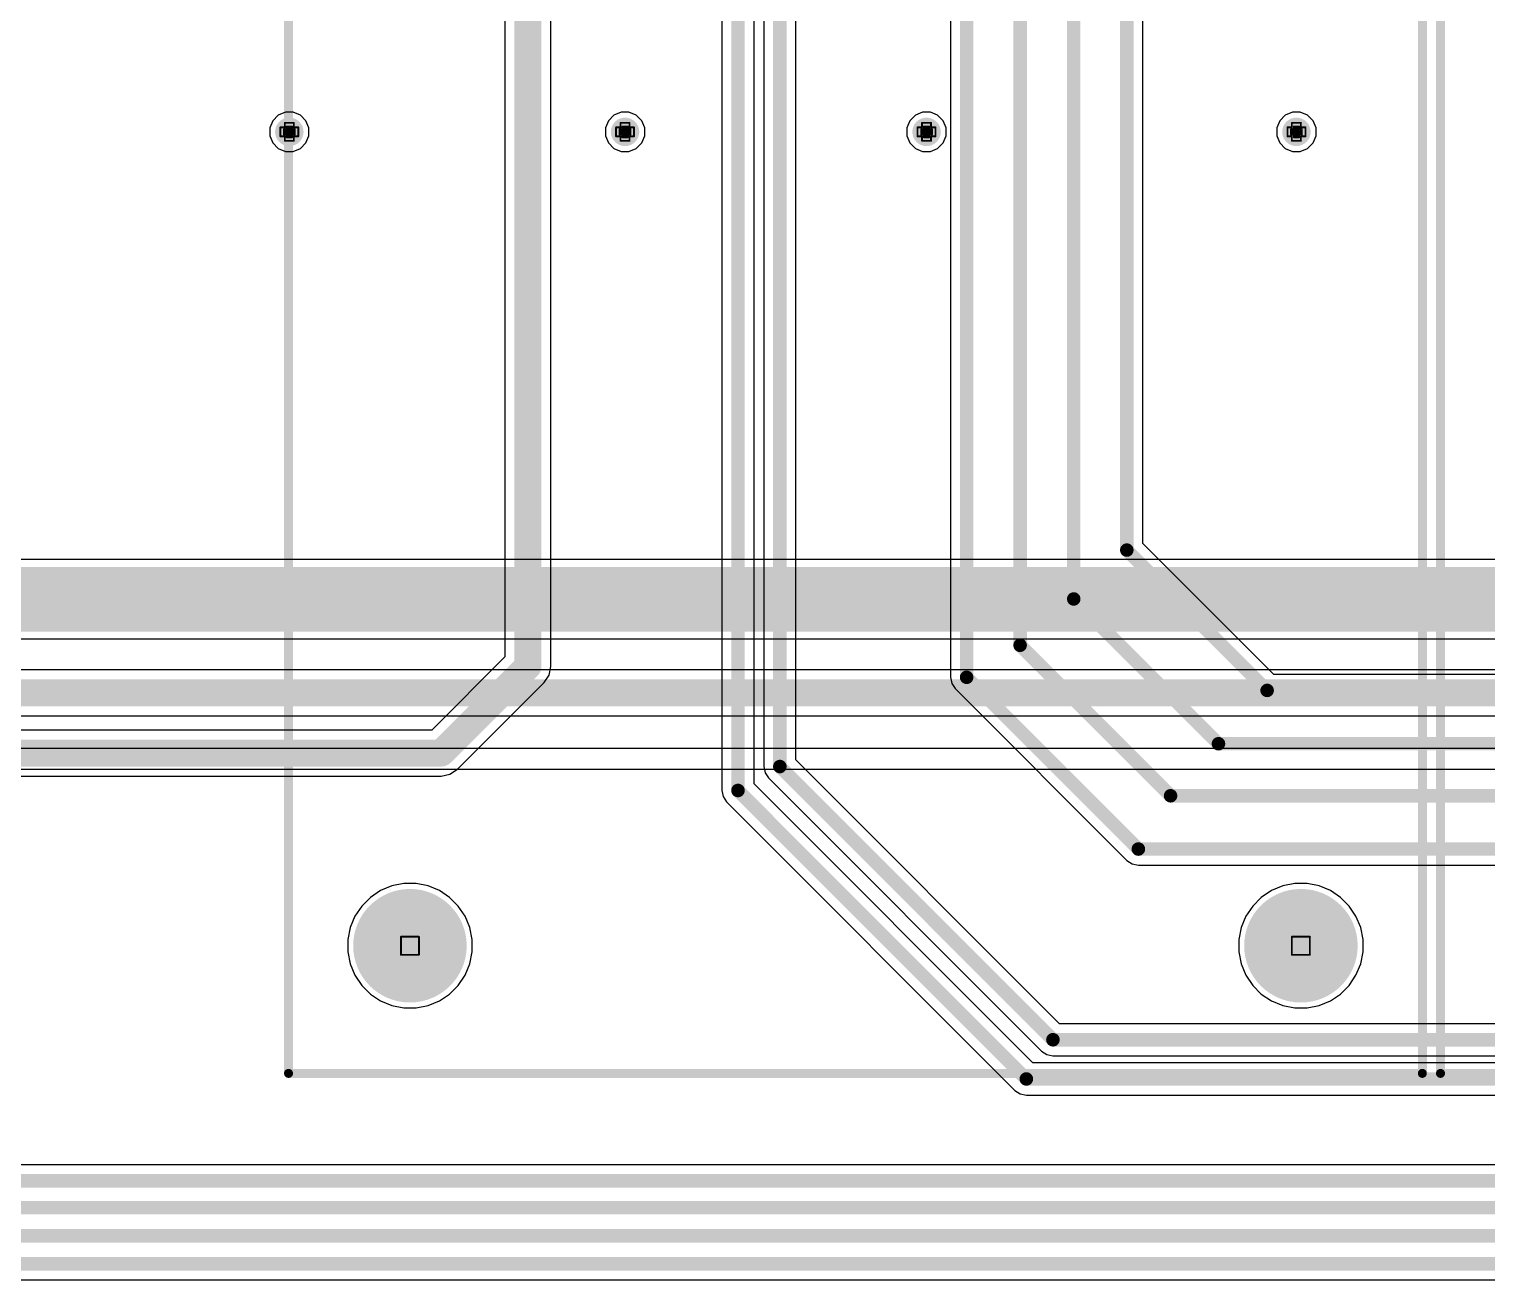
# Model space of a CAD drawing. Header units: inches. Extents: x -7 to 5163, y -3 to 5149.
# Drawn here: x 40.18 to 81.32, y 63.22 to 98.5 of the extents above; entities that cross this region are included whole.
import ezdxf

# ---------------------------------------------------------------- set-up
doc = ezdxf.new("R2010")
doc.units = ezdxf.units.IN
for name, color, linetype in [('Bottom Layer', 5, 'Continuous'), ('Bottom Solder', 6, 'Continuous'), ('Drill Drawing', 1, 'Continuous'), ('GND', 76, 'Continuous'), ('Multi-Layer', 9, 'Continuous'), ('Pad Holes', 156, 'Continuous'), ('PWR', 16, 'Continuous'), ('Top Layer', 1, 'Continuous'), ('Top Overlay', 2, 'Continuous'), ('Top Solder', 216, 'Continuous'), ('Via Holes', 16, 'Continuous')]:
    doc.layers.add(name, color=color, linetype=linetype)

msp = doc.modelspace()

# ---------------------------------------------------------------- hatches: boundary and pattern name
at = {"layer": 'Bottom Layer'}
h = msp.add_hatch(color=5, dxfattribs=at)
edge = h.paths.add_edge_path()
edge.add_arc((47.523, 95.606), 0.3, 0, 360)
h = msp.add_hatch(color=5, dxfattribs=at)
edge = h.paths.add_edge_path()
edge.add_arc((56.998, 95.606), 0.3, 0, 360)
h = msp.add_hatch(color=5, dxfattribs=at)
edge = h.paths.add_edge_path()
edge.add_arc((65.507, 95.606), 0.3, 0, 360)
h = msp.add_hatch(color=5, dxfattribs=at)
edge = h.paths.add_edge_path()
edge.add_arc((75.946, 95.606), 0.3, 0, 360)
msp.add_hatch(color=5, dxfattribs=at).paths.add_polyline_path([(9.55, 81.509), (86.462, 81.509), (86.462, 83.333), (9.55, 83.333)])
h = msp.add_hatch(color=5, dxfattribs=at)
edge = h.paths.add_edge_path()
edge.add_arc((50.927, 72.644), 1.5, 0, 360)
h = msp.add_hatch(color=5, dxfattribs=at)
edge = h.paths.add_edge_path()
edge.add_arc((76.073, 72.644), 1.5, 0, 360)
at = {"layer": 'Bottom Solder'}
h = msp.add_hatch(color=6, dxfattribs=at)
edge = h.paths.add_edge_path()
edge.add_arc((47.523, 95.606), 0.402, 0, 360)
h = msp.add_hatch(color=6, dxfattribs=at)
edge = h.paths.add_edge_path()
edge.add_arc((56.998, 95.606), 0.402, 0, 360)
h = msp.add_hatch(color=6, dxfattribs=at)
edge = h.paths.add_edge_path()
edge.add_arc((65.507, 95.606), 0.402, 0, 360)
h = msp.add_hatch(color=6, dxfattribs=at)
edge = h.paths.add_edge_path()
edge.add_arc((75.946, 95.606), 0.402, 0, 360)
h = msp.add_hatch(color=6, dxfattribs=at)
edge = h.paths.add_edge_path()
edge.add_arc((50.927, 72.644), 1.602, 0, 360)
h = msp.add_hatch(color=6, dxfattribs=at)
edge = h.paths.add_edge_path()
edge.add_arc((76.073, 72.644), 1.602, 0, 360)
at = {"layer": 'GND'}
h = msp.add_hatch(color=76, dxfattribs=at)
edge = h.paths.add_edge_path()
edge.add_arc((47.523, 95.606), 0.3, 0, 360)
h = msp.add_hatch(color=76, dxfattribs=at)
edge = h.paths.add_edge_path()
edge.add_arc((56.998, 95.606), 0.3, 0, 360)
h = msp.add_hatch(color=76, dxfattribs=at)
edge = h.paths.add_edge_path()
edge.add_arc((65.507, 95.606), 0.3, 0, 360)
h = msp.add_hatch(color=76, dxfattribs=at)
edge = h.paths.add_edge_path()
edge.add_arc((75.946, 95.606), 0.3, 0, 360)
h = msp.add_hatch(color=76, dxfattribs=at)
edge = h.paths.add_edge_path()
edge.add_arc((50.927, 72.644), 1.5, 0, 360)
h = msp.add_hatch(color=76, dxfattribs=at)
edge = h.paths.add_edge_path()
edge.add_arc((76.073, 72.644), 1.5, 0, 360)
at = {"layer": 'Multi-Layer'}
h = msp.add_hatch(color=9, dxfattribs=at)
edge = h.paths.add_edge_path()
edge.add_arc((50.927, 72.644), 1.5, 0, 360)
h = msp.add_hatch(color=9, dxfattribs=at)
edge = h.paths.add_edge_path()
edge.add_arc((76.073, 72.644), 1.5, 0, 360)
at = {"layer": 'Pad Holes'}
h = msp.add_hatch(color=7, dxfattribs=at)
edge = h.paths.add_edge_path()
edge.add_arc((50.927, 72.644), 1.5, 0, 360)
h = msp.add_hatch(color=7, dxfattribs=at)
edge = h.paths.add_edge_path()
edge.add_arc((76.073, 72.644), 1.5, 0, 360)
at = {"layer": 'PWR'}
h = msp.add_hatch(color=16, dxfattribs=at)
edge = h.paths.add_edge_path()
edge.add_arc((47.523, 95.606), 0.3, 0, 360)
h = msp.add_hatch(color=16, dxfattribs=at)
edge = h.paths.add_edge_path()
edge.add_arc((56.998, 95.606), 0.3, 0, 360)
h = msp.add_hatch(color=16, dxfattribs=at)
edge = h.paths.add_edge_path()
edge.add_arc((65.507, 95.606), 0.3, 0, 360)
h = msp.add_hatch(color=16, dxfattribs=at)
edge = h.paths.add_edge_path()
edge.add_arc((75.946, 95.606), 0.3, 0, 360)
h = msp.add_hatch(color=16, dxfattribs=at)
edge = h.paths.add_edge_path()
edge.add_arc((50.927, 72.644), 1.5, 0, 360)
h = msp.add_hatch(color=16, dxfattribs=at)
edge = h.paths.add_edge_path()
edge.add_arc((76.073, 72.644), 1.5, 0, 360)
at = {"layer": 'Top Layer'}
h = msp.add_hatch(color=1, dxfattribs=at)
edge = h.paths.add_edge_path()
edge.add_arc((47.523, 95.606), 0.3, 0, 360)
h = msp.add_hatch(color=1, dxfattribs=at)
edge = h.paths.add_edge_path()
edge.add_arc((56.998, 95.606), 0.3, 0, 360)
h = msp.add_hatch(color=1, dxfattribs=at)
edge = h.paths.add_edge_path()
edge.add_arc((65.507, 95.606), 0.3, 0, 360)
h = msp.add_hatch(color=1, dxfattribs=at)
edge = h.paths.add_edge_path()
edge.add_arc((75.946, 95.606), 0.3, 0, 360)
h = msp.add_hatch(color=1, dxfattribs=at)
edge = h.paths.add_edge_path()
edge.add_arc((50.927, 72.644), 1.5, 0, 360)
h = msp.add_hatch(color=1, dxfattribs=at)
edge = h.paths.add_edge_path()
edge.add_arc((76.073, 72.644), 1.5, 0, 360)
at = {"layer": 'Top Solder'}
h = msp.add_hatch(color=216, dxfattribs=at)
edge = h.paths.add_edge_path()
edge.add_arc((47.523, 95.606), 0.402, 0, 360)
h = msp.add_hatch(color=216, dxfattribs=at)
edge = h.paths.add_edge_path()
edge.add_arc((56.998, 95.606), 0.402, 0, 360)
h = msp.add_hatch(color=216, dxfattribs=at)
edge = h.paths.add_edge_path()
edge.add_arc((65.507, 95.606), 0.402, 0, 360)
h = msp.add_hatch(color=216, dxfattribs=at)
edge = h.paths.add_edge_path()
edge.add_arc((75.946, 95.606), 0.402, 0, 360)
h = msp.add_hatch(color=216, dxfattribs=at)
edge = h.paths.add_edge_path()
edge.add_arc((50.927, 72.644), 1.602, 0, 360)
h = msp.add_hatch(color=216, dxfattribs=at)
edge = h.paths.add_edge_path()
edge.add_arc((76.073, 72.644), 1.602, 0, 360)
at = {"layer": 'Via Holes'}
h = msp.add_hatch(color=7, dxfattribs=at)
edge = h.paths.add_edge_path()
edge.add_arc((47.523, 95.606), 0.15, 0, 360)
h = msp.add_hatch(color=7, dxfattribs=at)
edge = h.paths.add_edge_path()
edge.add_arc((56.998, 95.606), 0.15, 0, 360)
h = msp.add_hatch(color=7, dxfattribs=at)
edge = h.paths.add_edge_path()
edge.add_arc((65.507, 95.606), 0.15, 0, 360)
h = msp.add_hatch(color=7, dxfattribs=at)
edge = h.paths.add_edge_path()
edge.add_arc((75.946, 95.606), 0.15, 0, 360)

# ---------------------------------------------------------------- linework, layer by layer
at = {"layer": 'Bottom Layer'}
for p, q in [((86.462, 83.54), (11.776, 83.54)), ((18.893, 81.301), (86.462, 81.301)), ((88.488, 80.429), (8.879, 80.429)), ((13.716, 79.134), (88.756, 79.134)), ((50.096, 74.198), (49.809, 74.006)), ((50.415, 74.331), (50.096, 74.198)), ((50.754, 74.398), (50.415, 74.331)), ((51.1, 74.398), (50.754, 74.398)), ((51.439, 74.331), (51.1, 74.398)), ((51.758, 74.198), (51.439, 74.331)), ((52.045, 74.006), (51.758, 74.198)), ((75.242, 74.198), (74.955, 74.006)), ((75.561, 74.331), (75.242, 74.198)), ((75.9, 74.398), (75.561, 74.331)), ((76.246, 74.398), (75.9, 74.398)), ((76.585, 74.331), (76.246, 74.398)), ((76.904, 74.198), (76.585, 74.331)), ((77.191, 74.006), (76.904, 74.198)), ((49.565, 73.762), (49.373, 73.475)), ((49.809, 74.006), (49.565, 73.762)), ((52.289, 73.762), (52.045, 74.006)), ((52.481, 73.475), (52.289, 73.762)), ((74.711, 73.762), (74.519, 73.475)), ((74.955, 74.006), (74.711, 73.762)), ((77.435, 73.762), (77.191, 74.006)), ((77.627, 73.475), (77.435, 73.762)), ((49.373, 73.475), (49.24, 73.156)), ((52.614, 73.156), (52.481, 73.475)), ((74.519, 73.475), (74.386, 73.156)), ((77.76, 73.156), (77.627, 73.475)), ((49.24, 73.156), (49.173, 72.817)), ((52.681, 72.817), (52.614, 73.156)), ((74.386, 73.156), (74.319, 72.817)), ((77.827, 72.817), (77.76, 73.156)), ((49.173, 72.817), (49.173, 72.471)), ((49.173, 72.471), (49.24, 72.132)), ((52.614, 72.132), (52.681, 72.471)), ((52.681, 72.471), (52.681, 72.817)), ((74.319, 72.817), (74.319, 72.471)), ((74.319, 72.471), (74.386, 72.132)), ((77.76, 72.132), (77.827, 72.471)), ((77.827, 72.471), (77.827, 72.817)), ((49.24, 72.132), (49.373, 71.813)), ((52.481, 71.813), (52.614, 72.132)), ((74.386, 72.132), (74.519, 71.813)), ((77.627, 71.813), (77.76, 72.132)), ((49.373, 71.813), (49.565, 71.526)), ((52.289, 71.526), (52.481, 71.813)), ((74.519, 71.813), (74.711, 71.526)), ((77.435, 71.526), (77.627, 71.813)), ((49.565, 71.526), (49.809, 71.282)), ((49.809, 71.282), (50.096, 71.09)), ((51.758, 71.09), (52.045, 71.282)), ((52.045, 71.282), (52.289, 71.526)), ((74.711, 71.526), (74.955, 71.282)), ((74.955, 71.282), (75.242, 71.09)), ((76.904, 71.09), (77.191, 71.282)), ((77.191, 71.282), (77.435, 71.526)), ((50.096, 71.09), (50.415, 70.957)), ((50.415, 70.957), (50.754, 70.89)), ((50.754, 70.89), (51.1, 70.89)), ((51.1, 70.89), (51.439, 70.957)), ((51.439, 70.957), (51.758, 71.09)), ((75.242, 71.09), (75.561, 70.957)), ((75.561, 70.957), (75.9, 70.89)), ((75.9, 70.89), (76.246, 70.89)), ((76.246, 70.89), (76.585, 70.957)), ((76.585, 70.957), (76.904, 71.09))]:
    msp.add_line(p, q, dxfattribs=at)
at = {"layer": 'Bottom Layer', "const_width": 0.762}
msp.add_lwpolyline([(8.611, 79.781), (88.756, 79.781)], dxfattribs=at)
at = {"layer": 'Drill Drawing', "const_width": 0.0508}
for points in [[(47.396, 95.733), (47.396, 95.86)], [(47.396, 95.86), (47.65, 95.86)], [(47.65, 95.733), (47.65, 95.86)], [(56.871, 95.733), (56.871, 95.86)], [(56.871, 95.86), (57.125, 95.86)], [(57.125, 95.733), (57.125, 95.86)], [(65.38, 95.733), (65.38, 95.86)], [(65.38, 95.86), (65.634, 95.86)], [(65.634, 95.733), (65.634, 95.86)], [(75.819, 95.733), (75.819, 95.86)], [(75.819, 95.86), (76.073, 95.86)], [(76.073, 95.733), (76.073, 95.86)], [(47.269, 95.479), (47.269, 95.733)], [(47.269, 95.733), (47.396, 95.733)], [(47.269, 95.479), (47.396, 95.479)], [(47.371, 95.529), (47.371, 95.682)], [(47.371, 95.682), (47.447, 95.682)], [(47.371, 95.529), (47.447, 95.529)], [(47.396, 95.352), (47.396, 95.479)], [(47.447, 95.682), (47.447, 95.758)], [(47.447, 95.758), (47.6, 95.758)], [(47.447, 95.453), (47.447, 95.529)], [(47.447, 95.453), (47.6, 95.453)], [(47.6, 95.682), (47.6, 95.758)], [(47.6, 95.682), (47.676, 95.682)], [(47.6, 95.529), (47.676, 95.529)], [(47.6, 95.453), (47.6, 95.529)], [(47.65, 95.733), (47.777, 95.733)], [(47.65, 95.479), (47.777, 95.479)], [(47.65, 95.352), (47.65, 95.479)], [(47.676, 95.529), (47.676, 95.682)], [(47.777, 95.479), (47.777, 95.733)], [(56.744, 95.479), (56.744, 95.733)], [(56.744, 95.733), (56.871, 95.733)], [(56.744, 95.479), (56.871, 95.479)], [(56.845, 95.529), (56.845, 95.682)], [(56.845, 95.682), (56.921, 95.682)], [(56.845, 95.529), (56.921, 95.529)], [(56.871, 95.352), (56.871, 95.479)], [(56.921, 95.682), (56.921, 95.758)], [(56.921, 95.758), (57.074, 95.758)], [(56.921, 95.453), (56.921, 95.529)], [(56.921, 95.453), (57.074, 95.453)], [(57.074, 95.682), (57.074, 95.758)], [(57.074, 95.682), (57.15, 95.682)], [(57.074, 95.529), (57.15, 95.529)], [(57.074, 95.453), (57.074, 95.529)], [(57.125, 95.733), (57.252, 95.733)], [(57.125, 95.479), (57.252, 95.479)], [(57.125, 95.352), (57.125, 95.479)], [(57.15, 95.529), (57.15, 95.682)], [(57.252, 95.479), (57.252, 95.733)], [(65.253, 95.479), (65.253, 95.733)], [(65.253, 95.733), (65.38, 95.733)], [(65.253, 95.479), (65.38, 95.479)], [(65.354, 95.529), (65.354, 95.682)], [(65.354, 95.682), (65.43, 95.682)], [(65.354, 95.529), (65.43, 95.529)], [(65.38, 95.352), (65.38, 95.479)], [(65.43, 95.682), (65.43, 95.758)], [(65.43, 95.758), (65.583, 95.758)], [(65.43, 95.453), (65.43, 95.529)], [(65.43, 95.453), (65.583, 95.453)], [(65.583, 95.682), (65.583, 95.758)], [(65.583, 95.682), (65.659, 95.682)], [(65.583, 95.529), (65.659, 95.529)], [(65.583, 95.453), (65.583, 95.529)], [(65.634, 95.733), (65.761, 95.733)], [(65.634, 95.479), (65.761, 95.479)], [(65.634, 95.352), (65.634, 95.479)], [(65.659, 95.529), (65.659, 95.682)], [(65.761, 95.479), (65.761, 95.733)], [(75.692, 95.479), (75.692, 95.733)], [(75.692, 95.733), (75.819, 95.733)], [(75.692, 95.479), (75.819, 95.479)], [(75.794, 95.529), (75.794, 95.682)], [(75.794, 95.682), (75.87, 95.682)], [(75.794, 95.529), (75.87, 95.529)], [(75.819, 95.352), (75.819, 95.479)], [(75.87, 95.682), (75.87, 95.758)], [(75.87, 95.758), (76.022, 95.758)], [(75.87, 95.453), (75.87, 95.529)], [(75.87, 95.453), (76.022, 95.453)], [(76.022, 95.682), (76.022, 95.758)], [(76.022, 95.682), (76.098, 95.682)], [(76.022, 95.529), (76.098, 95.529)], [(76.022, 95.453), (76.022, 95.529)], [(76.073, 95.733), (76.2, 95.733)], [(76.073, 95.479), (76.2, 95.479)], [(76.073, 95.352), (76.073, 95.479)], [(76.098, 95.529), (76.098, 95.682)], [(76.2, 95.479), (76.2, 95.733)], [(47.396, 95.352), (47.65, 95.352)], [(56.871, 95.352), (57.125, 95.352)], [(65.38, 95.352), (65.634, 95.352)], [(75.819, 95.352), (76.073, 95.352)], [(50.673, 72.898), (51.181, 72.898)], [(50.673, 72.39), (50.673, 72.898)], [(51.181, 72.39), (51.181, 72.898)], [(75.819, 72.898), (76.327, 72.898)], [(75.819, 72.39), (75.819, 72.898)], [(76.327, 72.39), (76.327, 72.898)], [(50.673, 72.39), (51.181, 72.39)], [(75.819, 72.39), (76.327, 72.39)]]:
    msp.add_lwpolyline(points, dxfattribs=at)
at = {"layer": 'Drill Drawing', "const_width": 0.0254}
for points in [[(47.384, 95.86, 1), (47.409, 95.86, 1)], [(47.384, 95.86, 1), (47.409, 95.86, 1)], [(47.638, 95.86, 1), (47.663, 95.86, 1)], [(47.638, 95.86, 1), (47.663, 95.86, 1)], [(56.858, 95.86, 1), (56.883, 95.86, 1)], [(56.858, 95.86, 1), (56.883, 95.86, 1)], [(57.112, 95.86, 1), (57.137, 95.86, 1)], [(57.112, 95.86, 1), (57.137, 95.86, 1)], [(65.367, 95.86, 1), (65.392, 95.86, 1)], [(65.367, 95.86, 1), (65.392, 95.86, 1)], [(65.621, 95.86, 1), (65.646, 95.86, 1)], [(65.621, 95.86, 1), (65.646, 95.86, 1)], [(75.806, 95.86, 1), (75.832, 95.86, 1)], [(75.806, 95.86, 1), (75.832, 95.86, 1)], [(76.06, 95.86, 1), (76.086, 95.86, 1)], [(76.06, 95.86, 1), (76.086, 95.86, 1)], [(47.257, 95.733, 1), (47.282, 95.733, 1)], [(47.257, 95.733, 1), (47.282, 95.733, 1)], [(47.257, 95.479, 1), (47.282, 95.479, 1)], [(47.257, 95.479, 1), (47.282, 95.479, 1)], [(47.358, 95.682, 1), (47.384, 95.682, 1)], [(47.358, 95.682, 1), (47.384, 95.682, 1)], [(47.358, 95.529, 1), (47.384, 95.529, 1)], [(47.358, 95.529, 1), (47.384, 95.529, 1)], [(47.384, 95.733, 1), (47.409, 95.733, 1)], [(47.384, 95.733, 1), (47.409, 95.733, 1)], [(47.384, 95.479, 1), (47.409, 95.479, 1)], [(47.384, 95.479, 1), (47.409, 95.479, 1)], [(47.434, 95.758, 1), (47.46, 95.758, 1)], [(47.434, 95.758, 1), (47.46, 95.758, 1)], [(47.434, 95.682, 1), (47.46, 95.682, 1)], [(47.434, 95.682, 1), (47.46, 95.682, 1)], [(47.434, 95.529, 1), (47.46, 95.529, 1)], [(47.434, 95.529, 1), (47.46, 95.529, 1)], [(47.434, 95.453, 1), (47.46, 95.453, 1)], [(47.434, 95.453, 1), (47.46, 95.453, 1)], [(47.587, 95.758, 1), (47.612, 95.758, 1)], [(47.587, 95.758, 1), (47.612, 95.758, 1)], [(47.587, 95.682, 1), (47.612, 95.682, 1)], [(47.587, 95.682, 1), (47.612, 95.682, 1)], [(47.587, 95.529, 1), (47.612, 95.529, 1)], [(47.587, 95.529, 1), (47.612, 95.529, 1)], [(47.587, 95.453, 1), (47.612, 95.453, 1)], [(47.587, 95.453, 1), (47.612, 95.453, 1)], [(47.638, 95.733, 1), (47.663, 95.733, 1)], [(47.638, 95.733, 1), (47.663, 95.733, 1)], [(47.638, 95.479, 1), (47.663, 95.479, 1)], [(47.638, 95.479, 1), (47.663, 95.479, 1)], [(47.663, 95.682, 1), (47.688, 95.682, 1)], [(47.663, 95.682, 1), (47.688, 95.682, 1)], [(47.663, 95.529, 1), (47.688, 95.529, 1)], [(47.663, 95.529, 1), (47.688, 95.529, 1)], [(47.765, 95.733, 1), (47.79, 95.733, 1)], [(47.765, 95.733, 1), (47.79, 95.733, 1)], [(47.765, 95.479, 1), (47.79, 95.479, 1)], [(47.765, 95.479, 1), (47.79, 95.479, 1)], [(56.731, 95.733, 1), (56.756, 95.733, 1)], [(56.731, 95.733, 1), (56.756, 95.733, 1)], [(56.731, 95.479, 1), (56.756, 95.479, 1)], [(56.731, 95.479, 1), (56.756, 95.479, 1)], [(56.832, 95.682, 1), (56.858, 95.682, 1)], [(56.832, 95.682, 1), (56.858, 95.682, 1)], [(56.832, 95.529, 1), (56.858, 95.529, 1)], [(56.832, 95.529, 1), (56.858, 95.529, 1)], [(56.858, 95.733, 1), (56.883, 95.733, 1)], [(56.858, 95.733, 1), (56.883, 95.733, 1)], [(56.858, 95.479, 1), (56.883, 95.479, 1)], [(56.858, 95.479, 1), (56.883, 95.479, 1)], [(56.909, 95.758, 1), (56.934, 95.758, 1)], [(56.909, 95.758, 1), (56.934, 95.758, 1)], [(56.909, 95.682, 1), (56.934, 95.682, 1)], [(56.909, 95.682, 1), (56.934, 95.682, 1)], [(56.909, 95.529, 1), (56.934, 95.529, 1)], [(56.909, 95.529, 1), (56.934, 95.529, 1)], [(56.909, 95.453, 1), (56.934, 95.453, 1)], [(56.909, 95.453, 1), (56.934, 95.453, 1)], [(57.061, 95.758, 1), (57.087, 95.758, 1)], [(57.061, 95.758, 1), (57.087, 95.758, 1)], [(57.061, 95.682, 1), (57.087, 95.682, 1)], [(57.061, 95.682, 1), (57.087, 95.682, 1)], [(57.061, 95.529, 1), (57.087, 95.529, 1)], [(57.061, 95.529, 1), (57.087, 95.529, 1)], [(57.061, 95.453, 1), (57.087, 95.453, 1)], [(57.061, 95.453, 1), (57.087, 95.453, 1)], [(57.112, 95.733, 1), (57.137, 95.733, 1)], [(57.112, 95.733, 1), (57.137, 95.733, 1)], [(57.112, 95.479, 1), (57.137, 95.479, 1)], [(57.112, 95.479, 1), (57.137, 95.479, 1)], [(57.137, 95.682, 1), (57.163, 95.682, 1)], [(57.137, 95.682, 1), (57.163, 95.682, 1)], [(57.137, 95.529, 1), (57.163, 95.529, 1)], [(57.137, 95.529, 1), (57.163, 95.529, 1)], [(57.239, 95.733, 1), (57.264, 95.733, 1)], [(57.239, 95.733, 1), (57.264, 95.733, 1)], [(57.239, 95.479, 1), (57.264, 95.479, 1)], [(57.239, 95.479, 1), (57.264, 95.479, 1)], [(65.24, 95.733, 1), (65.265, 95.733, 1)], [(65.24, 95.733, 1), (65.265, 95.733, 1)], [(65.24, 95.479, 1), (65.265, 95.479, 1)], [(65.24, 95.479, 1), (65.265, 95.479, 1)], [(65.341, 95.682, 1), (65.367, 95.682, 1)], [(65.341, 95.682, 1), (65.367, 95.682, 1)], [(65.341, 95.529, 1), (65.367, 95.529, 1)], [(65.341, 95.529, 1), (65.367, 95.529, 1)], [(65.367, 95.733, 1), (65.392, 95.733, 1)], [(65.367, 95.733, 1), (65.392, 95.733, 1)], [(65.367, 95.479, 1), (65.392, 95.479, 1)], [(65.367, 95.479, 1), (65.392, 95.479, 1)], [(65.418, 95.758, 1), (65.443, 95.758, 1)], [(65.418, 95.758, 1), (65.443, 95.758, 1)], [(65.418, 95.682, 1), (65.443, 95.682, 1)], [(65.418, 95.682, 1), (65.443, 95.682, 1)], [(65.418, 95.529, 1), (65.443, 95.529, 1)], [(65.418, 95.529, 1), (65.443, 95.529, 1)], [(65.418, 95.453, 1), (65.443, 95.453, 1)], [(65.418, 95.453, 1), (65.443, 95.453, 1)], [(65.57, 95.758, 1), (65.596, 95.758, 1)], [(65.57, 95.758, 1), (65.596, 95.758, 1)], [(65.57, 95.682, 1), (65.596, 95.682, 1)], [(65.57, 95.682, 1), (65.596, 95.682, 1)], [(65.57, 95.529, 1), (65.596, 95.529, 1)], [(65.57, 95.529, 1), (65.596, 95.529, 1)], [(65.57, 95.453, 1), (65.596, 95.453, 1)], [(65.57, 95.453, 1), (65.596, 95.453, 1)], [(65.621, 95.733, 1), (65.646, 95.733, 1)], [(65.621, 95.733, 1), (65.646, 95.733, 1)], [(65.621, 95.479, 1), (65.646, 95.479, 1)], [(65.621, 95.479, 1), (65.646, 95.479, 1)], [(65.646, 95.682, 1), (65.672, 95.682, 1)], [(65.646, 95.682, 1), (65.672, 95.682, 1)], [(65.646, 95.529, 1), (65.672, 95.529, 1)], [(65.646, 95.529, 1), (65.672, 95.529, 1)], [(65.748, 95.733, 1), (65.773, 95.733, 1)], [(65.748, 95.733, 1), (65.773, 95.733, 1)], [(65.748, 95.479, 1), (65.773, 95.479, 1)], [(65.748, 95.479, 1), (65.773, 95.479, 1)], [(75.679, 95.733, 1), (75.705, 95.733, 1)], [(75.679, 95.733, 1), (75.705, 95.733, 1)], [(75.679, 95.479, 1), (75.705, 95.479, 1)], [(75.679, 95.479, 1), (75.705, 95.479, 1)], [(75.781, 95.682, 1), (75.806, 95.682, 1)], [(75.781, 95.682, 1), (75.806, 95.682, 1)], [(75.781, 95.529, 1), (75.806, 95.529, 1)], [(75.781, 95.529, 1), (75.806, 95.529, 1)], [(75.806, 95.733, 1), (75.832, 95.733, 1)], [(75.806, 95.733, 1), (75.832, 95.733, 1)], [(75.806, 95.479, 1), (75.832, 95.479, 1)], [(75.806, 95.479, 1), (75.832, 95.479, 1)], [(75.857, 95.758, 1), (75.882, 95.758, 1)], [(75.857, 95.758, 1), (75.882, 95.758, 1)], [(75.857, 95.682, 1), (75.882, 95.682, 1)], [(75.857, 95.682, 1), (75.882, 95.682, 1)], [(75.857, 95.529, 1), (75.882, 95.529, 1)], [(75.857, 95.529, 1), (75.882, 95.529, 1)], [(75.857, 95.453, 1), (75.882, 95.453, 1)], [(75.857, 95.453, 1), (75.882, 95.453, 1)], [(76.01, 95.758, 1), (76.035, 95.758, 1)], [(76.01, 95.758, 1), (76.035, 95.758, 1)], [(76.01, 95.682, 1), (76.035, 95.682, 1)], [(76.01, 95.682, 1), (76.035, 95.682, 1)], [(76.01, 95.529, 1), (76.035, 95.529, 1)], [(76.01, 95.529, 1), (76.035, 95.529, 1)], [(76.01, 95.453, 1), (76.035, 95.453, 1)], [(76.01, 95.453, 1), (76.035, 95.453, 1)], [(76.06, 95.733, 1), (76.086, 95.733, 1)], [(76.06, 95.733, 1), (76.086, 95.733, 1)], [(76.06, 95.479, 1), (76.086, 95.479, 1)], [(76.06, 95.479, 1), (76.086, 95.479, 1)], [(76.086, 95.682, 1), (76.111, 95.682, 1)], [(76.086, 95.682, 1), (76.111, 95.682, 1)], [(76.086, 95.529, 1), (76.111, 95.529, 1)], [(76.086, 95.529, 1), (76.111, 95.529, 1)], [(76.187, 95.733, 1), (76.213, 95.733, 1)], [(76.187, 95.733, 1), (76.213, 95.733, 1)], [(76.187, 95.479, 1), (76.213, 95.479, 1)], [(76.187, 95.479, 1), (76.213, 95.479, 1)], [(47.384, 95.352, 1), (47.409, 95.352, 1)], [(47.384, 95.352, 1), (47.409, 95.352, 1)], [(47.638, 95.352, 1), (47.663, 95.352, 1)], [(47.638, 95.352, 1), (47.663, 95.352, 1)], [(56.858, 95.352, 1), (56.883, 95.352, 1)], [(56.858, 95.352, 1), (56.883, 95.352, 1)], [(57.112, 95.352, 1), (57.137, 95.352, 1)], [(57.112, 95.352, 1), (57.137, 95.352, 1)], [(65.367, 95.352, 1), (65.392, 95.352, 1)], [(65.367, 95.352, 1), (65.392, 95.352, 1)], [(65.621, 95.352, 1), (65.646, 95.352, 1)], [(65.621, 95.352, 1), (65.646, 95.352, 1)], [(75.806, 95.352, 1), (75.832, 95.352, 1)], [(75.806, 95.352, 1), (75.832, 95.352, 1)], [(76.06, 95.352, 1), (76.086, 95.352, 1)], [(76.06, 95.352, 1), (76.086, 95.352, 1)], [(50.66, 72.898, 1), (50.686, 72.898, 1)], [(50.66, 72.898, 1), (50.686, 72.898, 1)], [(51.168, 72.898, 1), (51.194, 72.898, 1)], [(51.168, 72.898, 1), (51.194, 72.898, 1)], [(75.806, 72.898, 1), (75.832, 72.898, 1)], [(75.806, 72.898, 1), (75.832, 72.898, 1)], [(76.314, 72.898, 1), (76.34, 72.898, 1)], [(76.314, 72.898, 1), (76.34, 72.898, 1)], [(50.66, 72.39, 1), (50.686, 72.39, 1)], [(50.66, 72.39, 1), (50.686, 72.39, 1)], [(51.168, 72.39, 1), (51.194, 72.39, 1)], [(51.168, 72.39, 1), (51.194, 72.39, 1)], [(75.806, 72.39, 1), (75.832, 72.39, 1)], [(75.806, 72.39, 1), (75.832, 72.39, 1)], [(76.314, 72.39, 1), (76.34, 72.39, 1)], [(76.314, 72.39, 1), (76.34, 72.39, 1)]]:
    msp.add_lwpolyline(points, format="xyb", close=True, dxfattribs=at)
at = {"layer": 'GND'}
for p, q in [((50.096, 74.198), (49.809, 74.006)), ((50.415, 74.331), (50.096, 74.198)), ((50.754, 74.398), (50.415, 74.331)), ((51.1, 74.398), (50.754, 74.398)), ((51.439, 74.331), (51.1, 74.398)), ((51.758, 74.198), (51.439, 74.331)), ((52.045, 74.006), (51.758, 74.198)), ((75.242, 74.198), (74.955, 74.006)), ((75.561, 74.331), (75.242, 74.198)), ((75.9, 74.398), (75.561, 74.331)), ((76.246, 74.398), (75.9, 74.398)), ((76.585, 74.331), (76.246, 74.398)), ((76.904, 74.198), (76.585, 74.331)), ((77.191, 74.006), (76.904, 74.198)), ((49.565, 73.762), (49.373, 73.475)), ((49.809, 74.006), (49.565, 73.762)), ((52.289, 73.762), (52.045, 74.006)), ((52.481, 73.475), (52.289, 73.762)), ((74.711, 73.762), (74.519, 73.475)), ((74.955, 74.006), (74.711, 73.762)), ((77.435, 73.762), (77.191, 74.006)), ((77.627, 73.475), (77.435, 73.762)), ((49.373, 73.475), (49.24, 73.156)), ((52.614, 73.156), (52.481, 73.475)), ((74.519, 73.475), (74.386, 73.156)), ((77.76, 73.156), (77.627, 73.475)), ((49.24, 73.156), (49.173, 72.817)), ((52.681, 72.817), (52.614, 73.156)), ((74.386, 73.156), (74.319, 72.817)), ((77.827, 72.817), (77.76, 73.156)), ((49.173, 72.817), (49.173, 72.471)), ((49.173, 72.471), (49.24, 72.132)), ((52.614, 72.132), (52.681, 72.471)), ((52.681, 72.471), (52.681, 72.817)), ((74.319, 72.817), (74.319, 72.471)), ((74.319, 72.471), (74.386, 72.132)), ((77.76, 72.132), (77.827, 72.471)), ((77.827, 72.471), (77.827, 72.817)), ((49.24, 72.132), (49.373, 71.813)), ((52.481, 71.813), (52.614, 72.132)), ((74.386, 72.132), (74.519, 71.813)), ((77.627, 71.813), (77.76, 72.132)), ((49.373, 71.813), (49.565, 71.526)), ((52.289, 71.526), (52.481, 71.813)), ((74.519, 71.813), (74.711, 71.526)), ((77.435, 71.526), (77.627, 71.813)), ((49.565, 71.526), (49.809, 71.282)), ((49.809, 71.282), (50.096, 71.09)), ((51.758, 71.09), (52.045, 71.282)), ((52.045, 71.282), (52.289, 71.526)), ((74.711, 71.526), (74.955, 71.282)), ((74.955, 71.282), (75.242, 71.09)), ((76.904, 71.09), (77.191, 71.282)), ((77.191, 71.282), (77.435, 71.526)), ((50.096, 71.09), (50.415, 70.957)), ((50.415, 70.957), (50.754, 70.89)), ((50.754, 70.89), (51.1, 70.89)), ((51.1, 70.89), (51.439, 70.957)), ((51.439, 70.957), (51.758, 71.09)), ((75.242, 71.09), (75.561, 70.957)), ((75.561, 70.957), (75.9, 70.89)), ((75.9, 70.89), (76.246, 70.89)), ((76.246, 70.89), (76.585, 70.957)), ((76.585, 70.957), (76.904, 71.09))]:
    msp.add_line(p, q, dxfattribs=at)
at = {"layer": 'PWR'}
for p, q in [((47.054, 95.919), (46.969, 95.716)), ((47.21, 96.075), (47.054, 95.919)), ((47.413, 96.16), (47.21, 96.075)), ((47.634, 96.16), (47.413, 96.16)), ((47.837, 96.075), (47.634, 96.16)), ((47.993, 95.919), (47.837, 96.075)), ((48.077, 95.716), (47.993, 95.919)), ((56.528, 95.919), (56.444, 95.716)), ((56.684, 96.075), (56.528, 95.919)), ((56.887, 96.16), (56.684, 96.075)), ((57.108, 96.16), (56.887, 96.16)), ((57.311, 96.075), (57.108, 96.16)), ((57.467, 95.919), (57.311, 96.075)), ((57.552, 95.716), (57.467, 95.919)), ((65.037, 95.919), (64.953, 95.716)), ((65.193, 96.075), (65.037, 95.919)), ((65.396, 96.16), (65.193, 96.075)), ((65.617, 96.16), (65.396, 96.16)), ((65.82, 96.075), (65.617, 96.16)), ((65.976, 95.919), (65.82, 96.075)), ((66.061, 95.716), (65.976, 95.919)), ((75.476, 95.919), (75.392, 95.716)), ((75.632, 96.075), (75.476, 95.919)), ((75.836, 96.16), (75.632, 96.075)), ((76.056, 96.16), (75.836, 96.16)), ((76.26, 96.075), (76.056, 96.16)), ((76.416, 95.919), (76.26, 96.075)), ((76.5, 95.716), (76.416, 95.919)), ((46.969, 95.716), (46.969, 95.495)), ((46.969, 95.495), (47.054, 95.292)), ((47.993, 95.292), (48.077, 95.495)), ((48.077, 95.495), (48.077, 95.716)), ((56.444, 95.716), (56.444, 95.495)), ((56.444, 95.495), (56.528, 95.292)), ((57.467, 95.292), (57.552, 95.495)), ((57.552, 95.495), (57.552, 95.716)), ((64.953, 95.716), (64.953, 95.495)), ((64.953, 95.495), (65.037, 95.292)), ((65.976, 95.292), (66.061, 95.495)), ((66.061, 95.495), (66.061, 95.716)), ((75.392, 95.716), (75.392, 95.495)), ((75.392, 95.495), (75.476, 95.292)), ((76.416, 95.292), (76.5, 95.495)), ((76.5, 95.495), (76.5, 95.716)), ((47.054, 95.292), (47.21, 95.136)), ((47.21, 95.136), (47.413, 95.052)), ((47.413, 95.052), (47.634, 95.052)), ((47.634, 95.052), (47.837, 95.136)), ((47.837, 95.136), (47.993, 95.292)), ((56.528, 95.292), (56.684, 95.136)), ((56.684, 95.136), (56.887, 95.052)), ((56.887, 95.052), (57.108, 95.052)), ((57.108, 95.052), (57.311, 95.136)), ((57.311, 95.136), (57.467, 95.292)), ((65.037, 95.292), (65.193, 95.136)), ((65.193, 95.136), (65.396, 95.052)), ((65.396, 95.052), (65.617, 95.052)), ((65.617, 95.052), (65.82, 95.136)), ((65.82, 95.136), (65.976, 95.292)), ((75.476, 95.292), (75.632, 95.136)), ((75.632, 95.136), (75.836, 95.052)), ((75.836, 95.052), (76.056, 95.052)), ((76.056, 95.052), (76.26, 95.136)), ((76.26, 95.136), (76.416, 95.292)), ((81.55, 78.207), (19.703, 78.207)), ((13.382, 77.622), (85.391, 77.622)), ((50.096, 74.198), (49.809, 74.006)), ((50.415, 74.331), (50.096, 74.198)), ((50.754, 74.398), (50.415, 74.331)), ((51.1, 74.398), (50.754, 74.398)), ((51.439, 74.331), (51.1, 74.398)), ((51.758, 74.198), (51.439, 74.331)), ((52.045, 74.006), (51.758, 74.198)), ((75.242, 74.198), (74.955, 74.006)), ((75.561, 74.331), (75.242, 74.198)), ((75.9, 74.398), (75.561, 74.331)), ((76.246, 74.398), (75.9, 74.398)), ((76.585, 74.331), (76.246, 74.398)), ((76.904, 74.198), (76.585, 74.331)), ((77.191, 74.006), (76.904, 74.198)), ((49.565, 73.762), (49.373, 73.475)), ((49.809, 74.006), (49.565, 73.762)), ((52.289, 73.762), (52.045, 74.006)), ((52.481, 73.475), (52.289, 73.762)), ((74.711, 73.762), (74.519, 73.475)), ((74.955, 74.006), (74.711, 73.762)), ((77.435, 73.762), (77.191, 74.006)), ((77.627, 73.475), (77.435, 73.762)), ((49.373, 73.475), (49.24, 73.156)), ((52.614, 73.156), (52.481, 73.475)), ((74.519, 73.475), (74.386, 73.156)), ((77.76, 73.156), (77.627, 73.475)), ((49.24, 73.156), (49.173, 72.817)), ((52.681, 72.817), (52.614, 73.156)), ((74.386, 73.156), (74.319, 72.817)), ((77.827, 72.817), (77.76, 73.156)), ((49.173, 72.817), (49.173, 72.471)), ((49.173, 72.471), (49.24, 72.132)), ((52.614, 72.132), (52.681, 72.471)), ((52.681, 72.471), (52.681, 72.817)), ((74.319, 72.817), (74.319, 72.471)), ((74.319, 72.471), (74.386, 72.132)), ((77.76, 72.132), (77.827, 72.471)), ((77.827, 72.471), (77.827, 72.817)), ((49.24, 72.132), (49.373, 71.813)), ((52.481, 71.813), (52.614, 72.132)), ((74.386, 72.132), (74.519, 71.813)), ((77.627, 71.813), (77.76, 72.132)), ((49.373, 71.813), (49.565, 71.526)), ((52.289, 71.526), (52.481, 71.813)), ((74.519, 71.813), (74.711, 71.526)), ((77.435, 71.526), (77.627, 71.813)), ((49.565, 71.526), (49.809, 71.282)), ((49.809, 71.282), (50.096, 71.09)), ((51.758, 71.09), (52.045, 71.282)), ((52.045, 71.282), (52.289, 71.526)), ((74.711, 71.526), (74.955, 71.282)), ((74.955, 71.282), (75.242, 71.09)), ((76.904, 71.09), (77.191, 71.282)), ((77.191, 71.282), (77.435, 71.526)), ((50.096, 71.09), (50.415, 70.957)), ((50.415, 70.957), (50.754, 70.89)), ((50.754, 70.89), (51.1, 70.89)), ((51.1, 70.89), (51.439, 70.957)), ((51.439, 70.957), (51.758, 71.09)), ((75.242, 71.09), (75.561, 70.957)), ((75.561, 70.957), (75.9, 70.89)), ((75.9, 70.89), (76.246, 70.89)), ((76.246, 70.89), (76.585, 70.957)), ((76.585, 70.957), (76.904, 71.09))]:
    msp.add_line(p, q, dxfattribs=at)
at = {"layer": 'Top Layer'}
for p, q in [((71.612, 83.995), (71.612, 125.807)), ((66.185, 123.43), (66.185, 80.217)), ((59.731, 116.25), (59.731, 77.024)), ((60.638, 77.212), (60.638, 116.062)), ((60.913, 115.849), (60.913, 77.699)), ((61.82, 77.886), (61.82, 115.662)), ((53.607, 109.069), (53.607, 80.793)), ((54.902, 80.525), (54.902, 109.069)), ((75.307, 80.3), (71.612, 83.995)), ((53.607, 80.793), (51.541, 78.727)), ((54.712, 80.067), (54.853, 80.277)), ((54.853, 80.277), (54.902, 80.525)), ((122.448, 80.3), (75.307, 80.3)), ((52.267, 77.622), (54.712, 80.067)), ((66.185, 80.217), (66.22, 80.044)), ((66.22, 80.044), (66.318, 79.897)), ((66.318, 79.897), (71.164, 75.051)), ((51.541, 78.727), (13.056, 78.727)), ((69.261, 70.445), (61.82, 77.886)), ((13.056, 77.432), (51.809, 77.432)), ((51.809, 77.432), (52.057, 77.481)), ((52.057, 77.481), (52.267, 77.622)), ((60.913, 77.699), (60.948, 77.525)), ((60.948, 77.525), (61.046, 77.378)), ((61.046, 77.378), (68.753, 69.671)), ((59.731, 77.024), (59.766, 76.851)), ((68.511, 69.338), (60.638, 77.212)), ((59.766, 76.851), (59.864, 76.704)), ((59.864, 76.704), (68.003, 68.564)), ((71.164, 75.051), (71.164, 75.051)), ((71.164, 75.051), (71.311, 74.952)), ((71.311, 74.952), (71.485, 74.918)), ((71.485, 74.918), (120.051, 74.918)), ((50.096, 74.198), (49.809, 74.006)), ((50.415, 74.331), (50.096, 74.198)), ((50.754, 74.398), (50.415, 74.331)), ((51.1, 74.398), (50.754, 74.398)), ((51.439, 74.331), (51.1, 74.398)), ((51.758, 74.198), (51.439, 74.331)), ((52.045, 74.006), (51.758, 74.198)), ((75.242, 74.198), (74.955, 74.006)), ((75.561, 74.331), (75.242, 74.198)), ((75.9, 74.398), (75.561, 74.331)), ((76.246, 74.398), (75.9, 74.398)), ((76.585, 74.331), (76.246, 74.398)), ((76.904, 74.198), (76.585, 74.331)), ((77.191, 74.006), (76.904, 74.198)), ((49.565, 73.762), (49.373, 73.475)), ((49.809, 74.006), (49.565, 73.762)), ((52.289, 73.762), (52.045, 74.006)), ((52.481, 73.475), (52.289, 73.762)), ((74.711, 73.762), (74.519, 73.475)), ((74.955, 74.006), (74.711, 73.762)), ((77.435, 73.762), (77.191, 74.006)), ((77.627, 73.475), (77.435, 73.762)), ((49.373, 73.475), (49.24, 73.156)), ((52.614, 73.156), (52.481, 73.475)), ((74.519, 73.475), (74.386, 73.156)), ((77.76, 73.156), (77.627, 73.475)), ((49.24, 73.156), (49.173, 72.817)), ((52.681, 72.817), (52.614, 73.156)), ((74.386, 73.156), (74.319, 72.817)), ((77.827, 72.817), (77.76, 73.156)), ((49.173, 72.817), (49.173, 72.471)), ((49.173, 72.471), (49.24, 72.132)), ((52.614, 72.132), (52.681, 72.471)), ((52.681, 72.471), (52.681, 72.817)), ((74.319, 72.817), (74.319, 72.471)), ((74.319, 72.471), (74.386, 72.132)), ((77.76, 72.132), (77.827, 72.471)), ((77.827, 72.471), (77.827, 72.817)), ((49.24, 72.132), (49.373, 71.813)), ((52.481, 71.813), (52.614, 72.132)), ((74.386, 72.132), (74.519, 71.813)), ((77.627, 71.813), (77.76, 72.132)), ((49.373, 71.813), (49.565, 71.526)), ((52.289, 71.526), (52.481, 71.813)), ((74.519, 71.813), (74.711, 71.526)), ((77.435, 71.526), (77.627, 71.813)), ((49.565, 71.526), (49.809, 71.282)), ((49.809, 71.282), (50.096, 71.09)), ((51.758, 71.09), (52.045, 71.282)), ((52.045, 71.282), (52.289, 71.526)), ((74.711, 71.526), (74.955, 71.282)), ((74.955, 71.282), (75.242, 71.09)), ((76.904, 71.09), (77.191, 71.282)), ((77.191, 71.282), (77.435, 71.526)), ((50.096, 71.09), (50.415, 70.957)), ((50.415, 70.957), (50.754, 70.89)), ((50.754, 70.89), (51.1, 70.89)), ((51.1, 70.89), (51.439, 70.957)), ((51.439, 70.957), (51.758, 71.09)), ((75.242, 71.09), (75.561, 70.957)), ((75.561, 70.957), (75.9, 70.89)), ((75.9, 70.89), (76.246, 70.89)), ((76.246, 70.89), (76.585, 70.957)), ((76.585, 70.957), (76.904, 71.09)), ((114.025, 70.445), (69.261, 70.445)), ((68.753, 69.671), (68.753, 69.671)), ((68.753, 69.671), (68.9, 69.573)), ((68.9, 69.573), (69.074, 69.538)), ((69.074, 69.538), (114.213, 69.538)), ((114.225, 69.338), (68.511, 69.338)), ((68.003, 68.564), (68.003, 68.564)), ((68.003, 68.564), (68.15, 68.466)), ((68.15, 68.466), (68.324, 68.432)), ((68.324, 68.432), (68.324, 68.432)), ((68.324, 68.432), (114.413, 68.432)), ((122.963, 66.465), (36.886, 66.465)), ((35.23, 63.218), (121.169, 63.218))]:
    msp.add_line(p, q, dxfattribs=at)
for points, const_width in [([(71.159, 83.807), (71.159, 125.807)], 0.381), ([(69.661, 82.427), (69.661, 124.972)], 0.381), ([(68.148, 81.121), (68.148, 124.315)], 0.381), ([(66.639, 80.217), (66.639, 123.617)], 0.381), ([(60.184, 77.024), (60.184, 116.25)], 0.381), ([(61.366, 77.699), (61.366, 115.849)], 0.381), ([(54.254, 109.069), (54.254, 80.525)], 0.762), ([(71.159, 83.807), (75.119, 79.847)], 0.381), ([(69.661, 82.427), (73.745, 78.343)], 0.381), ([(68.148, 81.121), (72.394, 76.875)], 0.381), ([(51.809, 78.08), (54.254, 80.525)], 0.762), ([(66.639, 80.217), (71.485, 75.371)], 0.381), ([(75.119, 79.847), (122.448, 79.847)], 0.381), ([(13.056, 78.08), (51.809, 78.08)], 0.762), ([(73.745, 78.343), (121.61, 78.343)], 0.381), ([(61.366, 77.699), (69.074, 69.991)], 0.381), ([(60.184, 77.024), (68.324, 68.885)], 0.381), ([(72.394, 76.875), (120.767, 76.875)], 0.381), ([(71.485, 75.371), (120.239, 75.371)], 0.381), ([(69.074, 69.991), (114.213, 69.991)], 0.381), ([(68.324, 68.885), (114.413, 68.885)], 0.381), ([(36.698, 66.012), (122.963, 66.012)], 0.381), ([(36.157, 65.254), (122.355, 65.254)], 0.381), ([(35.697, 64.459), (121.889, 64.459)], 0.381), ([(35.23, 63.671), (121.357, 63.671)], 0.381)]:
    msp.add_lwpolyline(points, dxfattribs=dict(at, const_width=const_width))
for points, const_width in [([(71.064, 83.807, 1), (71.254, 83.807, 1)], 0.191), ([(71.064, 83.807, 1), (71.254, 83.807, 1)], 0.191), ([(69.566, 82.427, 1), (69.756, 82.427, 1)], 0.191), ([(69.566, 82.427, 1), (69.756, 82.427, 1)], 0.191), ([(68.052, 81.121, 1), (68.243, 81.121, 1)], 0.191), ([(68.052, 81.121, 1), (68.243, 81.121, 1)], 0.191), ([(54.064, 80.525, 1), (54.445, 80.525, 1)], 0.381), ([(54.064, 80.525, 1), (54.445, 80.525, 1)], 0.381), ([(66.543, 80.217, 1), (66.734, 80.217, 1)], 0.191), ([(66.543, 80.217, 1), (66.734, 80.217, 1)], 0.191), ([(75.024, 79.847, 1), (75.214, 79.847, 1)], 0.191), ([(75.024, 79.847, 1), (75.214, 79.847, 1)], 0.191), ([(51.618, 78.08, 1), (51.999, 78.08, 1)], 0.381), ([(51.618, 78.08, 1), (51.999, 78.08, 1)], 0.381), ([(73.65, 78.343, 1), (73.841, 78.343, 1)], 0.191), ([(73.65, 78.343, 1), (73.841, 78.343, 1)], 0.191), ([(61.271, 77.699, 1), (61.462, 77.699, 1)], 0.191), ([(61.271, 77.699, 1), (61.462, 77.699, 1)], 0.191), ([(60.089, 77.024, 1), (60.28, 77.024, 1)], 0.191), ([(60.089, 77.024, 1), (60.28, 77.024, 1)], 0.191), ([(72.299, 76.875, 1), (72.489, 76.875, 1)], 0.191), ([(72.299, 76.875, 1), (72.489, 76.875, 1)], 0.191), ([(71.389, 75.371, 1), (71.58, 75.371, 1)], 0.191), ([(71.389, 75.371, 1), (71.58, 75.371, 1)], 0.191), ([(68.978, 69.991, 1), (69.169, 69.991, 1)], 0.191), ([(68.978, 69.991, 1), (69.169, 69.991, 1)], 0.191), ([(68.228, 68.885, 1), (68.419, 68.885, 1)], 0.191), ([(68.228, 68.885, 1), (68.419, 68.885, 1)], 0.191)]:
    msp.add_lwpolyline(points, format="xyb", close=True, dxfattribs=dict(at, const_width=const_width))
at = {"layer": 'Top Overlay', "const_width": 0.254}
for points in [[(47.5, 69.043), (47.5, 111.043)], [(79.5, 69.043), (79.5, 111.043)], [(80.012, 69.043), (80.012, 111.043)], [(47.5, 69.043), (79.5, 69.043)], [(80.012, 69.043), (112.012, 69.043)]]:
    msp.add_lwpolyline(points, dxfattribs=at)
at = {"layer": 'Top Overlay', "const_width": 0.127}
for points in [[(47.437, 69.043, 1), (47.564, 69.043, 1)], [(47.437, 69.043, 1), (47.564, 69.043, 1)], [(79.436, 69.043, 1), (79.563, 69.043, 1)], [(79.436, 69.043, 1), (79.563, 69.043, 1)], [(79.949, 69.043, 1), (80.076, 69.043, 1)], [(79.949, 69.043, 1), (80.076, 69.043, 1)]]:
    msp.add_lwpolyline(points, format="xyb", close=True, dxfattribs=at)

doc.saveas('drawing.dxf')
